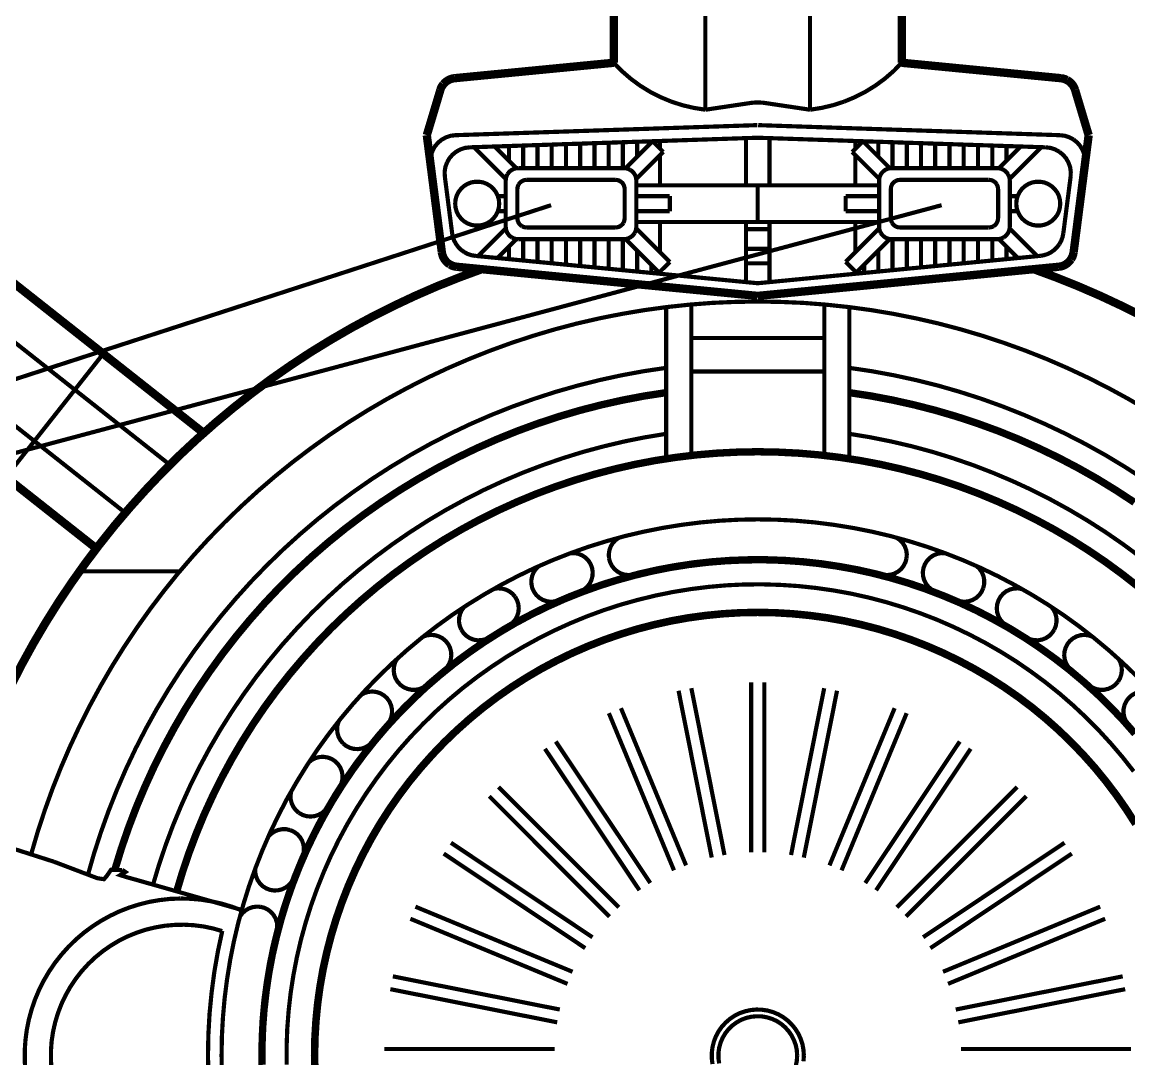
# Model space of a CAD drawing. Extents: x 0.8 to 42.3, y -0.1 to 32.5.
# Drawn here: x 6.567 to 8.261, y 6.239 to 7.827 of the extents above; entities that cross this region are included whole.
import ezdxf

# ---------------------------------------------------------------- set-up
doc = ezdxf.new("R2010")
doc.units = 0
doc.layers.add('FRONT', color=7, linetype='CONTINUOUS')

msp = doc.modelspace()

# ---------------------------------------------------------------- linework, layer by layer
at = {"layer": 'FRONT'}
for points, const_width in [([(6.6803, 7.0206), (4.2209, 8.9622)], 0.0128), ([(4.3343, 8.9622), (6.7246, 7.0752)], 0.00641), ([(6.7929, 7.1487), (4.4958, 8.9622)], 0.00641), ([(4.6091, 8.9622), (6.8446, 7.1974)], 0.0128), ([(7.4725, 7.7644), (7.4725, 8.1084)], 0.0128), ([(7.9136, 8.1084), (7.9136, 7.7644)], 0.0128), ([(7.6129, 7.6925), (7.6129, 8.0663)], 0.00641), ([(7.7732, 8.0663), (7.7732, 7.6925)], 0.00641), ([(7.4725, 7.7644), (7.2291, 7.7408)], 0.0128), ([(7.5607, 7.7049), (7.5442, 7.7118), (7.5283, 7.7199), (7.513, 7.7293), (7.4986, 7.7399), (7.4851, 7.7516), (7.4725, 7.7644)], 0.00641), ([(7.8254, 7.7049), (7.8419, 7.7118), (7.8578, 7.7199), (7.873, 7.7293), (7.8875, 7.7399), (7.901, 7.7516), (7.9136, 7.7644)], 0.00641), ([(7.9136, 7.7644), (8.157, 7.7408)], 0.0128), ([(7.2117, 7.7315), (7.214, 7.734), (7.2166, 7.7361), (7.2195, 7.7379), (7.2225, 7.7393), (7.2257, 7.7403), (7.2291, 7.7408)], 0.0128), ([(8.1666, 7.7379), (8.1636, 7.7393), (8.1603, 7.7403), (8.157, 7.7408)], 0.0128), ([(7.1863, 7.6535), (7.207, 7.7226)], 0.0128), ([(7.2117, 7.7315), (7.2097, 7.7288), (7.2081, 7.7258), (7.207, 7.7226)], 0.0128), ([(8.1666, 7.7379), (8.1695, 7.7361), (8.1721, 7.734), (8.1744, 7.7315), (8.1764, 7.7288), (8.1779, 7.7258), (8.1791, 7.7226)], 0.0128), ([(8.1791, 7.7226), (8.1998, 7.6535)], 0.0128), ([(7.5607, 7.7049), (7.5778, 7.6994), (7.5952, 7.6953), (7.6129, 7.6925)], 0.00641), ([(7.6812, 7.7027), (7.6129, 7.6925)], 0.00641), ([(7.7049, 7.7027), (7.7023, 7.7031), (7.6996, 7.7033), (7.697, 7.7035), (7.6944, 7.7036), (7.6917, 7.7036), (7.6891, 7.7035), (7.6865, 7.7033), (7.6838, 7.7031), (7.6812, 7.7027)], 0.00641), ([(7.7049, 7.7027), (7.7732, 7.6925)], 0.00641), ([(7.8254, 7.7049), (7.8083, 7.6994), (7.7909, 7.6953), (7.7732, 7.6925)], 0.00641), ([(7.6924, 7.6689), (7.2302, 7.6535)], 0.00641), ([(7.6937, 7.6689), (8.1559, 7.6535)], 0.00641), ([(7.1863, 7.6535), (7.2093, 7.4743)], 0.0128), ([(7.2302, 7.6535), (7.2229, 7.6526), (7.2159, 7.6503), (7.2094, 7.6468), (7.2037, 7.6422), (7.1989, 7.6366), (7.1953, 7.6302), (7.1929, 7.6233), (7.1918, 7.616), (7.192, 7.6087)], 0.00641), ([(7.693, 7.6496), (7.252, 7.6349)], 0.00641), ([(7.4212, 7.6405), (7.4212, 7.6031)], 0.00641), ([(7.443, 7.6031), (7.443, 7.6413)], 0.00641), ([(7.4648, 7.642), (7.4648, 7.6031)], 0.00641), ([(7.4866, 7.6031), (7.4866, 7.6427)], 0.00641), ([(7.4907, 7.6029), (7.532, 7.6442)], 0.00641), ([(7.5084, 7.6434), (7.5084, 7.6206)], 0.00641), ([(7.532, 7.6442), (7.5484, 7.6279)], 0.00641), ([(7.5434, 7.6328), (7.5434, 7.6446)], 0.00641), ([(7.6751, 7.5767), (7.6751, 7.649)], 0.00641), ([(8.1341, 7.6349), (7.693, 7.6496)], 0.00641), ([(7.711, 7.649), (7.711, 7.5767)], 0.00641), ([(7.8377, 7.6279), (7.8541, 7.6442)], 0.00641), ([(7.8426, 7.6328), (7.8426, 7.6446)], 0.00641), ([(7.8954, 7.6029), (7.8541, 7.6442)], 0.00641), ([(7.8777, 7.6206), (7.8777, 7.6434)], 0.00641), ([(7.8995, 7.6427), (7.8995, 7.6031)], 0.00641), ([(7.9213, 7.642), (7.9213, 7.6031)], 0.00641), ([(7.9431, 7.6031), (7.9431, 7.6413)], 0.00641), ([(7.9649, 7.6405), (7.9649, 7.6031)], 0.00641), ([(8.1767, 7.6468), (8.1702, 7.6503), (8.1632, 7.6526), (8.1559, 7.6535)], 0.00641), ([(8.1768, 7.4743), (8.1998, 7.6535)], 0.0128), ([(8.1767, 7.6468), (8.1824, 7.6422), (8.1872, 7.6366), (8.1908, 7.6302), (8.1932, 7.6233), (8.1943, 7.616), (8.1941, 7.6087)], 0.00641), ([(7.2172, 7.6116), (7.2208, 7.618), (7.2256, 7.6236), (7.2313, 7.6282), (7.2377, 7.6317), (7.2447, 7.634), (7.252, 7.6349)], 0.00641), ([(7.2587, 7.6351), (7.3073, 7.5866)], 0.00641), ([(7.3236, 7.6029), (7.2903, 7.6362)], 0.00641), ([(7.3121, 7.6144), (7.3121, 7.6369)], 0.00641), ([(7.3339, 7.6376), (7.3339, 7.6031)], 0.00641), ([(7.3557, 7.6031), (7.3557, 7.6383)], 0.00641), ([(7.3776, 7.6391), (7.3776, 7.6031)], 0.00641), ([(7.3994, 7.6031), (7.3994, 7.6398)], 0.00641), ([(7.5484, 7.6279), (7.507, 7.5866)], 0.00641), ([(7.8377, 7.6279), (7.8791, 7.5866)], 0.00641), ([(7.9867, 7.6031), (7.9867, 7.6398)], 0.00641), ([(8.0085, 7.6391), (8.0085, 7.6031)], 0.00641), ([(8.0303, 7.6031), (8.0303, 7.6383)], 0.00641), ([(8.0522, 7.6376), (8.0522, 7.6031)], 0.00641), ([(8.0625, 7.6029), (8.0958, 7.6362)], 0.00641), ([(8.074, 7.6144), (8.074, 7.6369)], 0.00641), ([(8.1274, 7.6351), (8.0788, 7.5866)], 0.00641), ([(8.1548, 7.6282), (8.1484, 7.6317), (8.1414, 7.634), (8.1341, 7.6349)], 0.00641), ([(8.1548, 7.6282), (8.1605, 7.6236), (8.1653, 7.618), (8.1689, 7.6116), (8.1714, 7.6047), (8.1724, 7.5974), (8.1722, 7.5901)], 0.00641), ([(7.2172, 7.6116), (7.2147, 7.6047), (7.2136, 7.5974), (7.2139, 7.5901)], 0.00641), ([(7.5434, 7.5767), (7.5434, 7.623)], 0.00641), ([(7.8426, 7.5767), (7.8426, 7.623)], 0.00641), ([(7.2139, 7.5901), (7.2251, 7.5032)], 0.00641), ([(7.3096, 7.5935), (7.3082, 7.5904), (7.3074, 7.5872), (7.3071, 7.5838)], 0.00641), ([(7.3096, 7.5935), (7.3116, 7.5962), (7.3139, 7.5986), (7.3167, 7.6005), (7.3197, 7.6019), (7.323, 7.6028), (7.3263, 7.6031)], 0.00641), ([(7.488, 7.6031), (7.3263, 7.6031)], 0.00641), ([(7.4976, 7.6005), (7.4946, 7.6019), (7.4913, 7.6028), (7.488, 7.6031)], 0.00641), ([(7.4976, 7.6005), (7.5003, 7.5986), (7.5027, 7.5962), (7.5046, 7.5935), (7.5061, 7.5904), (7.5069, 7.5872), (7.5072, 7.5838)], 0.00641), ([(7.8789, 7.5838), (7.8792, 7.5872), (7.88, 7.5904), (7.8815, 7.5935), (7.8834, 7.5962), (7.8858, 7.5986), (7.8885, 7.6005), (7.8915, 7.6019), (7.8948, 7.6028), (7.8981, 7.6031)], 0.00641), ([(7.8981, 7.6031), (8.0598, 7.6031)], 0.00641), ([(8.0764, 7.5935), (8.0745, 7.5962), (8.0721, 7.5986), (8.0694, 7.6005), (8.0664, 7.6019), (8.0631, 7.6028), (8.0598, 7.6031)], 0.00641), ([(8.0764, 7.5935), (8.0779, 7.5904), (8.0787, 7.5872), (8.079, 7.5838)], 0.00641), ([(8.161, 7.5032), (8.1722, 7.5901)], 0.00641), ([(7.2971, 7.5487), (7.2966, 7.5548), (7.2949, 7.5608), (7.2921, 7.5664), (7.2883, 7.5713), (7.2838, 7.5755), (7.2785, 7.5788), (7.2727, 7.5811), (7.2666, 7.5822), (7.2603, 7.5822), (7.2542, 7.5811), (7.2484, 7.5788), (7.2431, 7.5755), (7.2386, 7.5713), (7.2348, 7.5664), (7.232, 7.5608), (7.2303, 7.5548), (7.2298, 7.5487), (7.2303, 7.5425), (7.232, 7.5365), (7.2348, 7.5309), (7.2386, 7.526), (7.2431, 7.5218), (7.2484, 7.5185), (7.2542, 7.5163), (7.2603, 7.5151), (7.2666, 7.5151), (7.2727, 7.5163), (7.2785, 7.5185), (7.2838, 7.5218), (7.2883, 7.526), (7.2921, 7.5309), (7.2949, 7.5365), (7.2966, 7.5425), (7.2971, 7.5487)], 0.00641), ([(7.3071, 7.5135), (7.3071, 7.5838)], 0.00641), ([(7.3269, 7.5781), (7.3259, 7.5758), (7.3252, 7.5735), (7.325, 7.571)], 0.00641), ([(7.3269, 7.5781), (7.3283, 7.5801), (7.3301, 7.5818), (7.3321, 7.5832), (7.3343, 7.5843), (7.3367, 7.5849), (7.3391, 7.5851)], 0.00641), ([(7.3391, 7.5851), (7.4751, 7.5851)], 0.00641), ([(7.4822, 7.5832), (7.48, 7.5843), (7.4776, 7.5849), (7.4751, 7.5851)], 0.00641), ([(7.4822, 7.5832), (7.4842, 7.5818), (7.486, 7.5801), (7.4874, 7.5781), (7.4884, 7.5758), (7.489, 7.5735), (7.4893, 7.571)], 0.00641), ([(7.5072, 7.5838), (7.5072, 7.5135)], 0.00641), ([(7.8085, 7.5767), (7.5072, 7.5767)], 0.00641), ([(7.5776, 7.5767), (7.8789, 7.5767)], 0.00641), ([(7.693, 7.5206), (7.693, 7.5767)], 0.00641), ([(7.8789, 7.5838), (7.8789, 7.5135)], 0.00641), ([(7.9039, 7.5832), (7.9019, 7.5818), (7.9001, 7.5801), (7.8987, 7.5781), (7.8977, 7.5758), (7.8971, 7.5735), (7.8968, 7.571)], 0.00641), ([(7.9039, 7.5832), (7.9061, 7.5843), (7.9085, 7.5849), (7.9109, 7.5851)], 0.00641), ([(7.9109, 7.5851), (8.0469, 7.5851)], 0.00641), ([(8.0592, 7.5781), (8.0578, 7.5801), (8.056, 7.5818), (8.054, 7.5832), (8.0518, 7.5843), (8.0494, 7.5849), (8.0469, 7.5851)], 0.00641), ([(8.0592, 7.5781), (8.0602, 7.5758), (8.0608, 7.5735), (8.0611, 7.571)], 0.00641), ([(8.079, 7.5135), (8.079, 7.5838)], 0.00641), ([(8.089, 7.5487), (8.0895, 7.5548), (8.0912, 7.5608), (8.094, 7.5664), (8.0977, 7.5713), (8.1023, 7.5755), (8.1076, 7.5788), (8.1134, 7.5811), (8.1195, 7.5822), (8.1257, 7.5822), (8.1319, 7.5811), (8.1377, 7.5788), (8.1429, 7.5755), (8.1475, 7.5713), (8.1513, 7.5664), (8.1541, 7.5608), (8.1557, 7.5548), (8.1563, 7.5487), (8.1557, 7.5425), (8.1541, 7.5365), (8.1513, 7.5309), (8.1475, 7.526), (8.1429, 7.5218), (8.1377, 7.5185), (8.1319, 7.5163), (8.1257, 7.5151), (8.1195, 7.5151), (8.1134, 7.5163), (8.1076, 7.5185), (8.1023, 7.5218), (8.0977, 7.526), (8.094, 7.5309), (8.0912, 7.5365), (8.0895, 7.5425), (8.089, 7.5487)], 0.00641), ([(7.3071, 7.5602), (7.2951, 7.5602)], 0.00641), ([(7.325, 7.571), (7.325, 7.5263)], 0.00641), ([(7.4893, 7.5263), (7.4893, 7.571)], 0.00641), ([(7.5072, 7.5602), (7.5584, 7.5602)], 0.00641), ([(7.5584, 7.5371), (7.5584, 7.5602)], 0.00641), ([(7.8789, 7.5602), (7.8277, 7.5602)], 0.00641), ([(7.8277, 7.5371), (7.8277, 7.5602)], 0.00641), ([(7.8968, 7.571), (7.8968, 7.5263)], 0.00641), ([(8.0611, 7.5263), (8.0611, 7.571)], 0.00641), ([(8.091, 7.5602), (8.079, 7.5602)], 0.00641), ([(4.5837, 6.6394), (7.3766, 7.5463)], 0.00641), ([(7.9747, 7.5463), (4.5837, 6.6394)], 0.00641), ([(7.3071, 7.5371), (7.2951, 7.5371)], 0.00641), ([(7.3321, 7.5141), (7.3301, 7.5155), (7.3283, 7.5172), (7.3269, 7.5193), (7.3259, 7.5215), (7.3252, 7.5239), (7.325, 7.5263)], 0.00641), ([(7.4874, 7.5193), (7.4884, 7.5215), (7.489, 7.5239), (7.4893, 7.5263)], 0.00641), ([(7.5584, 7.5371), (7.5072, 7.5371)], 0.00641), ([(7.8277, 7.5371), (7.8789, 7.5371)], 0.00641), ([(7.8987, 7.5193), (7.8977, 7.5215), (7.8971, 7.5239), (7.8968, 7.5263)], 0.00641), ([(8.054, 7.5141), (8.056, 7.5155), (8.0578, 7.5172), (8.0592, 7.5193), (8.0602, 7.5215), (8.0608, 7.5239), (8.0611, 7.5263)], 0.00641), ([(8.079, 7.5371), (8.091, 7.5371)], 0.00641), ([(7.2648, 7.4683), (7.3071, 7.5106)], 0.00641), ([(7.3167, 7.4968), (7.3139, 7.4987), (7.3116, 7.5011), (7.3096, 7.5039), (7.3082, 7.5069), (7.3074, 7.5101), (7.3071, 7.5135)], 0.00641), ([(7.3321, 7.5141), (7.3343, 7.513), (7.3367, 7.5124), (7.3391, 7.5122)], 0.00641), ([(7.4751, 7.5122), (7.3391, 7.5122)], 0.00641), ([(7.4874, 7.5193), (7.486, 7.5172), (7.4842, 7.5155), (7.4822, 7.5141), (7.48, 7.513), (7.4776, 7.5124), (7.4751, 7.5122)], 0.00641), ([(7.5046, 7.5039), (7.5061, 7.5069), (7.5069, 7.5101), (7.5072, 7.5135)], 0.00641), ([(7.5584, 7.4594), (7.507, 7.5108)], 0.00641), ([(7.5072, 7.5206), (7.8085, 7.5206)], 0.00641), ([(7.5434, 7.5206), (7.5434, 7.4743)], 0.00641), ([(7.8789, 7.5206), (7.5776, 7.5206)], 0.00641), ([(7.6751, 7.5206), (7.6751, 7.4286)], 0.00641), ([(7.6751, 7.5095), (7.711, 7.5095)], 0.00641), ([(7.711, 7.4286), (7.711, 7.5206)], 0.00641), ([(7.8791, 7.5108), (7.8277, 7.4594)], 0.00641), ([(7.8426, 7.5206), (7.8426, 7.4743)], 0.00641), ([(7.8815, 7.5039), (7.88, 7.5069), (7.8792, 7.5101), (7.8789, 7.5135)], 0.00641), ([(7.8987, 7.5193), (7.9001, 7.5172), (7.9019, 7.5155), (7.9039, 7.5141), (7.9061, 7.513), (7.9085, 7.5124), (7.9109, 7.5122)], 0.00641), ([(8.0469, 7.5122), (7.9109, 7.5122)], 0.00641), ([(8.054, 7.5141), (8.0518, 7.513), (8.0494, 7.5124), (8.0469, 7.5122)], 0.00641), ([(8.0694, 7.4968), (8.0721, 7.4987), (8.0745, 7.5011), (8.0764, 7.5039), (8.0779, 7.5069), (8.0787, 7.5101), (8.079, 7.5135)], 0.00641), ([(8.1213, 7.4683), (8.079, 7.5106)], 0.00641), ([(7.2439, 7.4742), (7.2391, 7.4777), (7.2348, 7.4818), (7.2312, 7.4866), (7.2283, 7.4918), (7.2263, 7.4973), (7.2251, 7.5032)], 0.00641), ([(7.3234, 7.4942), (7.2945, 7.4654)], 0.00641), ([(7.3167, 7.4968), (7.3197, 7.4954), (7.323, 7.4945), (7.3263, 7.4942)], 0.00641), ([(7.3263, 7.4942), (7.488, 7.4942)], 0.00641), ([(7.3339, 7.4942), (7.3339, 7.4616)], 0.00641), ([(7.3557, 7.4595), (7.3557, 7.4942)], 0.00641), ([(7.3776, 7.4942), (7.3776, 7.4573)], 0.00641), ([(7.3994, 7.4552), (7.3994, 7.4942)], 0.00641), ([(7.4212, 7.4942), (7.4212, 7.4531)], 0.00641), ([(7.443, 7.451), (7.443, 7.4942)], 0.00641), ([(7.4648, 7.4942), (7.4648, 7.4489)], 0.00641), ([(7.4866, 7.4468), (7.4866, 7.4942)], 0.00641), ([(7.5046, 7.5039), (7.5027, 7.5011), (7.5003, 7.4987), (7.4976, 7.4968), (7.4946, 7.4954), (7.4913, 7.4945), (7.488, 7.4942)], 0.00641), ([(7.4907, 7.4944), (7.542, 7.4431)], 0.00641), ([(7.844, 7.4431), (7.8954, 7.4944)], 0.00641), ([(7.8815, 7.5039), (7.8834, 7.5011), (7.8858, 7.4987), (7.8885, 7.4968), (7.8915, 7.4954), (7.8948, 7.4945), (7.8981, 7.4942)], 0.00641), ([(8.0598, 7.4942), (7.8981, 7.4942)], 0.00641), ([(7.8995, 7.4468), (7.8995, 7.4942)], 0.00641), ([(7.9213, 7.4942), (7.9213, 7.4489)], 0.00641), ([(7.9431, 7.451), (7.9431, 7.4942)], 0.00641), ([(7.9649, 7.4942), (7.9649, 7.4531)], 0.00641), ([(7.9867, 7.4552), (7.9867, 7.4942)], 0.00641), ([(8.0085, 7.4942), (8.0085, 7.4573)], 0.00641), ([(8.0303, 7.4595), (8.0303, 7.4942)], 0.00641), ([(8.0522, 7.4942), (8.0522, 7.4616)], 0.00641), ([(8.0694, 7.4968), (8.0664, 7.4954), (8.0631, 7.4945), (8.0598, 7.4942)], 0.00641), ([(8.0627, 7.4942), (8.0915, 7.4654)], 0.00641), ([(8.1549, 7.4866), (8.1578, 7.4918), (8.1598, 7.4973), (8.161, 7.5032)], 0.00641), ([(7.2215, 7.4556), (7.2183, 7.4578), (7.2156, 7.4605), (7.2133, 7.4635), (7.2114, 7.4669), (7.2101, 7.4705), (7.2093, 7.4743)], 0.0128), ([(7.2439, 7.4742), (7.2492, 7.4715), (7.2548, 7.4697), (7.2607, 7.4687)], 0.00641), ([(7.3121, 7.483), (7.3121, 7.4637)], 0.00641), ([(7.5084, 7.4767), (7.5084, 7.4447)], 0.00641), ([(7.711, 7.4795), (7.6751, 7.4795)], 0.00641), ([(7.8777, 7.4447), (7.8777, 7.4767)], 0.00641), ([(8.074, 7.483), (8.074, 7.4637)], 0.00641), ([(8.1549, 7.4866), (8.1513, 7.4818), (8.147, 7.4777), (8.1422, 7.4742), (8.1369, 7.4715), (8.1313, 7.4697), (8.1254, 7.4687)], 0.00641), ([(8.1728, 7.4635), (8.1747, 7.4669), (8.176, 7.4705), (8.1768, 7.4743)], 0.0128), ([(7.2215, 7.4556), (7.2249, 7.4538), (7.2285, 7.4526), (7.2323, 7.452)], 0.0128), ([(7.693, 7.4074), (7.2323, 7.452)], 0.0128), ([(8.1254, 7.4687), (7.693, 7.4268), (7.2607, 7.4687)], 0.00641), ([(7.5302, 7.4426), (7.5302, 7.4549)], 0.00641), ([(7.5584, 7.4594), (7.542, 7.4431)], 0.00641), ([(7.6751, 7.4572), (7.711, 7.4572)], 0.00641), ([(7.693, 7.4074), (8.1538, 7.452)], 0.0128), ([(7.844, 7.4431), (7.8277, 7.4594)], 0.00641), ([(7.8559, 7.4549), (7.8559, 7.4426)], 0.00641), ([(8.1728, 7.4635), (8.1705, 7.4605), (8.1678, 7.4578), (8.1646, 7.4556), (8.1612, 7.4538), (8.1576, 7.4526), (8.1538, 7.452)], 0.0128), ([(7.2704, 7.4483), (7.2362, 7.4357), (7.2022, 7.4222), (7.1687, 7.4076), (7.1357, 7.3921), (7.1031, 7.3757), (7.0709, 7.3584), (7.0393, 7.3401), (7.0082, 7.321), (6.9777, 7.3009), (6.9477, 7.28), (6.9184, 7.2583), (6.8897, 7.2357), (6.8617, 7.2123), (6.8343, 7.1881), (6.8076, 7.1632), (6.7817, 7.1375), (6.7565, 7.111), (6.7321, 7.0839), (6.7085, 7.0561), (6.6857, 7.0275), (6.6637, 6.9984), (6.6425, 6.9686), (6.6222, 6.9383), (6.6028, 6.9074), (6.5842, 6.8759), (6.5666, 6.8439), (6.5499, 6.8114)], 0.0128), ([(8.2831, 7.3757), (8.2505, 7.3921), (8.2174, 7.4076), (8.1839, 7.4221), (8.15, 7.4357), (8.1158, 7.4483)], 0.0128), ([(8.2909, 7.232), (8.2607, 7.2496), (8.2301, 7.2663), (8.1989, 7.2821), (8.1673, 7.2969), (8.1353, 7.3108), (8.1029, 7.3236), (8.07, 7.3355), (8.0369, 7.3464), (8.0034, 7.3563), (7.9696, 7.3652), (7.9356, 7.373), (7.9014, 7.3798), (7.867, 7.3856), (7.8324, 7.3903), (7.7977, 7.394), (7.7629, 7.3967), (7.728, 7.3982), (7.6931, 7.3988), (7.6582, 7.3982), (7.6234, 7.3967), (7.5885, 7.394), (7.5538, 7.3903), (7.5193, 7.3856), (7.4848, 7.3798), (7.4506, 7.373), (7.4166, 7.3652), (7.3828, 7.3563), (7.3494, 7.3464), (7.3162, 7.3355), (7.2834, 7.3236), (7.2509, 7.3107), (7.2189, 7.2969), (7.1873, 7.2821), (7.1562, 7.2663), (7.1255, 7.2496), (7.0954, 7.232), (7.0658, 7.2135), (7.0368, 7.1941), (7.0084, 7.1738), (6.9806, 7.1527), (6.9534, 7.1307), (6.927, 7.108), (6.9012, 7.0844), (6.8762, 7.0601), (6.8519, 7.0351), (6.8284, 7.0093), (6.8056, 6.9828), (6.7837, 6.9556), (6.7626, 6.9278), (6.7424, 6.8994), (6.723, 6.8703), (6.7045, 6.8407), (6.687, 6.8106), (6.6703, 6.7799), (6.6546, 6.7487), (6.6398, 6.7171), (6.626, 6.6851), (6.6131, 6.6526), (6.6013, 6.6198), (6.5904, 6.5866), (6.5806, 6.5531)], 0.00641), ([(7.5528, 7.1605), (7.5528, 7.3902)], 0.00641), ([(7.5913, 7.1656), (7.5913, 7.3943)], 0.00641), ([(7.795, 7.3943), (7.795, 7.1656)], 0.00641), ([(7.8334, 7.3902), (7.8334, 7.1605)], 0.00641), ([(7.5913, 7.343), (7.795, 7.343)], 0.00641), ([(6.6908, 7.3188), (6.5418, 7.13)], 0.00641), ([(6.7403, 6.7141), (6.7562, 6.745), (6.773, 6.7753), (6.7909, 6.8051), (6.8097, 6.8343), (6.8294, 6.8628), (6.8501, 6.8907), (6.8717, 6.9179), (6.8941, 6.9443), (6.9174, 6.9701), (6.9415, 6.995), (6.9665, 7.0192), (6.9922, 7.0425), (7.0186, 7.065), (7.0458, 7.0866), (7.0737, 7.1072), (7.1022, 7.127), (7.1313, 7.1458), (7.1611, 7.1637), (7.1914, 7.1806), (7.2223, 7.1965), (7.2536, 7.2114), (7.2854, 7.2252), (7.3177, 7.238), (7.3504, 7.2497), (7.3834, 7.2604), (7.4168, 7.2699), (7.4504, 7.2784), (7.4843, 7.2858), (7.5185, 7.2921), (7.5528, 7.2972)], 0.00641), ([(7.795, 7.2916), (7.5913, 7.2916)], 0.00641), ([(8.284, 7.1271), (8.2548, 7.1459), (8.2251, 7.1638), (8.1947, 7.1807), (8.1639, 7.1965), (8.1325, 7.2114), (8.1007, 7.2252), (8.0684, 7.238), (8.0357, 7.2498), (8.0027, 7.2604), (7.9694, 7.27), (7.9357, 7.2784), (7.9018, 7.2858), (7.8676, 7.2921), (7.8333, 7.2972)], 0.00641), ([(6.7113, 6.5292), (6.7211, 6.5613), (6.7321, 6.5931), (6.7441, 6.6245), (6.7571, 6.6554), (6.7711, 6.686), (6.7862, 6.716), (6.8022, 6.7456), (6.8191, 6.7746), (6.837, 6.803), (6.8559, 6.8309), (6.8756, 6.8581), (6.8962, 6.8846), (6.9177, 6.9105), (6.94, 6.9356), (6.9632, 6.96), (6.9871, 6.9836), (7.0118, 7.0064), (7.0372, 7.0284), (7.0633, 7.0495), (7.0901, 7.0698), (7.1176, 7.0891), (7.1457, 7.1076), (7.1744, 7.1251), (7.2036, 7.1417), (7.2334, 7.1573), (7.2636, 7.1719), (7.2944, 7.1855), (7.3255, 7.1981), (7.3571, 7.2097), (7.389, 7.2202), (7.4212, 7.2297), (7.4538, 7.2381), (7.4866, 7.2454), (7.5196, 7.2517), (7.5528, 7.2568)], 0.00641), ([(6.7812, 6.7171), (6.7973, 6.7469), (6.8143, 6.7761), (6.8323, 6.8048), (6.8513, 6.8328), (6.8711, 6.8602), (6.8919, 6.887), (6.9135, 6.913), (6.9359, 6.9383), (6.9592, 6.9629), (6.9833, 6.9867), (7.0081, 7.0096), (7.0337, 7.0318), (7.06, 7.0531), (7.087, 7.0735), (7.1146, 7.093), (7.1429, 7.1116), (7.1718, 7.1292), (7.2012, 7.1459), (7.2312, 7.1616), (7.2616, 7.1763), (7.2926, 7.1901), (7.3239, 7.2027), (7.3557, 7.2144), (7.3878, 7.225), (7.4203, 7.2345), (7.4531, 7.2429), (7.4861, 7.2503), (7.5194, 7.2566), (7.5528, 7.2617)], 0.00641), ([(8.2715, 7.0931), (8.2432, 7.1116), (8.2144, 7.1293), (8.1849, 7.146), (8.155, 7.1617), (8.1245, 7.1764), (8.0936, 7.1901), (8.0622, 7.2028), (8.0304, 7.2144), (7.9983, 7.225), (7.9658, 7.2345), (7.933, 7.2429), (7.9, 7.2503), (7.8668, 7.2566), (7.8333, 7.2617)], 0.00641), ([(8.2685, 7.0892), (8.2405, 7.1076), (8.2118, 7.1252), (8.1825, 7.1417), (8.1528, 7.1573), (8.1225, 7.1719), (8.0918, 7.1856), (8.0606, 7.1982), (8.0291, 7.2097), (7.9972, 7.2202), (7.9649, 7.2297), (7.9324, 7.2381), (7.8996, 7.2454), (7.8665, 7.2517), (7.8333, 7.2568)], 0.00641), ([(6.7667, 6.5048), (6.7761, 6.536), (6.7865, 6.5668), (6.7979, 6.5973), (6.8104, 6.6274), (6.8238, 6.657), (6.8383, 6.6862), (6.8537, 6.7148), (6.8701, 6.7429), (6.8875, 6.7705), (6.9058, 6.7975), (6.9249, 6.8238), (6.945, 6.8494), (6.9659, 6.8744), (6.9876, 6.8986), (7.0101, 6.9221), (7.0335, 6.9448), (7.0575, 6.9667), (7.0823, 6.9878), (7.1078, 7.008), (7.134, 7.0274), (7.1608, 7.0458), (7.1882, 7.0634), (7.2162, 7.08), (7.2448, 7.0956), (7.2738, 7.1103), (7.3034, 7.124), (7.3334, 7.1367), (7.3638, 7.1483), (7.3945, 7.1589), (7.4256, 7.1685), (7.4571, 7.177), (7.4888, 7.1845), (7.5207, 7.1909), (7.5528, 7.1962)], 0.00641), ([(8.2783, 7.0081), (8.2521, 7.0274), (8.2253, 7.0459), (8.1979, 7.0634), (8.1699, 7.08), (8.1413, 7.0957), (8.1123, 7.1104), (8.0828, 7.124), (8.0528, 7.1367), (8.0224, 7.1484), (7.9916, 7.159), (7.9605, 7.1686), (7.9291, 7.1771), (7.8974, 7.1845), (7.8655, 7.1909), (7.8333, 7.1962)], 0.00641), ([(6.8703, 6.6712), (6.8853, 6.699), (6.9013, 6.7263), (6.9182, 6.753), (6.936, 6.7792), (6.9547, 6.8047), (6.9743, 6.8296), (6.9947, 6.8537), (7.0159, 6.8772), (7.0379, 6.9), (7.0607, 6.9219), (7.0841, 6.9431), (7.1084, 6.9635), (7.1332, 6.983), (7.1588, 7.0017), (7.1849, 7.0195), (7.2117, 7.0364), (7.239, 7.0523), (7.2668, 7.0674), (7.2952, 7.0814), (7.324, 7.0945), (7.3532, 7.1066), (7.3828, 7.1177), (7.4128, 7.1278), (7.4431, 7.1368), (7.4738, 7.1448), (7.5046, 7.1518), (7.5357, 7.1577), (7.567, 7.1625), (7.5984, 7.1663), (7.6299, 7.169), (7.6615, 7.1706), (7.6931, 7.1712), (7.7247, 7.1706), (7.7563, 7.169), (7.7879, 7.1663), (7.8193, 7.1625), (7.8505, 7.1577), (7.8816, 7.1518), (7.9125, 7.1448), (7.9431, 7.1368), (7.9734, 7.1278), (8.0034, 7.1177), (8.033, 7.1066), (8.0623, 7.0945), (8.0911, 7.0814), (8.1194, 7.0673), (8.1472, 7.0523), (8.1745, 7.0364), (8.2013, 7.0195), (8.2275, 7.0017), (8.253, 6.983), (8.2779, 6.9635)], 0.00641), ([(6.8746, 6.6689), (6.8896, 6.6966), (6.9055, 6.7238), (6.9223, 6.7504), (6.94, 6.7764), (6.9586, 6.8017), (6.9781, 6.8265), (6.9984, 6.8505), (7.0195, 6.8739), (7.0413, 6.8965), (7.064, 6.9184), (7.0874, 6.9394), (7.1114, 6.9597), (7.1362, 6.9791), (7.1616, 6.9977), (7.1876, 7.0154), (7.2142, 7.0322), (7.2414, 7.0481), (7.2691, 7.063), (7.2973, 7.077), (7.3259, 7.09), (7.355, 7.1021), (7.3845, 7.1131), (7.4143, 7.1231), (7.4445, 7.1321), (7.4749, 7.1401), (7.5056, 7.147), (7.5365, 7.1529), (7.5676, 7.1577), (7.5989, 7.1615), (7.6302, 7.1641), (7.6616, 7.1657), (7.6931, 7.1663), (7.7246, 7.1657), (7.756, 7.1641), (7.7874, 7.1615), (7.8186, 7.1577), (7.8497, 7.1529), (7.8806, 7.147), (7.9113, 7.1401), (7.9418, 7.1321), (7.9719, 7.1231), (8.0018, 7.1131), (8.0312, 7.1021), (8.0603, 7.09), (8.089, 7.077), (8.1172, 7.063), (8.1448, 7.0481), (8.172, 7.0322), (8.1986, 7.0154), (8.2246, 6.9977), (8.25, 6.9791), (8.2748, 6.9597)], 0.00641), ([(8.2737, 6.8247), (8.2526, 6.845), (8.2308, 6.8646), (8.2083, 6.8834), (8.1852, 6.9014), (8.1614, 6.9186), (8.1371, 6.9348), (8.1121, 6.9502), (8.0866, 6.9647), (8.0607, 6.9783), (8.0342, 6.991), (8.0073, 7.0027), (7.9801, 7.0134), (7.9524, 7.0232), (7.9245, 7.0319), (7.8962, 7.0397), (7.8677, 7.0464), (7.8389, 7.0521), (7.81, 7.0568), (7.7809, 7.0605), (7.7517, 7.0631), (7.7224, 7.0647), (7.6931, 7.0652), (7.6638, 7.0647), (7.6345, 7.0631), (7.6054, 7.0605), (7.5763, 7.0568), (7.5473, 7.0521), (7.5186, 7.0464), (7.49, 7.0397), (7.4618, 7.0319), (7.4338, 7.0232), (7.4062, 7.0134), (7.3789, 7.0027), (7.352, 6.991), (7.3256, 6.9783), (7.2996, 6.9647), (7.2741, 6.9502), (7.2492, 6.9348), (7.2248, 6.9186), (7.2011, 6.9014), (7.1779, 6.8834), (7.1554, 6.8646), (7.1336, 6.845), (7.1125, 6.8247), (7.0922, 6.8036), (7.0726, 6.7818), (7.0538, 6.7593), (7.0358, 6.7361), (7.0186, 6.7124), (7.0024, 6.688), (6.987, 6.6631), (6.9724, 6.6376), (6.9589, 6.6116), (6.9462, 6.5852), (6.9345, 6.5583), (6.9238, 6.531), (6.914, 6.5034), (6.9053, 6.4754), (6.8975, 6.4471), (6.8908, 6.4186), (6.8851, 6.3899), (6.8804, 6.3609), (6.8767, 6.3319), (6.8741, 6.3026), (6.8725, 6.2734), (6.872, 6.2441), (6.8725, 6.2148)], 0.00641), ([(7.4653, 7.0056), (7.465, 7.0118), (7.4659, 7.018), (7.468, 7.0238), (7.4712, 7.0291), (7.4755, 7.0336), (7.4806, 7.0372)], 0.00641), ([(7.9209, 7.0056), (7.9213, 7.0118), (7.9204, 7.018), (7.9183, 7.0238), (7.915, 7.0291), (7.9107, 7.0336), (7.9056, 7.0372)], 0.00641), ([(7.4064, 7.0135), (7.4126, 7.0136), (7.4187, 7.0123), (7.4245, 7.0099), (7.4296, 7.0064), (7.4339, 7.0019), (7.4372, 6.9966), (7.4394, 6.9908), (7.4403, 6.9847), (7.44, 6.9785), (7.4384, 6.9724), (7.4357, 6.9669), (7.4319, 6.9619), (7.4271, 6.9579)], 0.00641), ([(7.9798, 7.0135), (7.9736, 7.0136), (7.9675, 7.0123), (7.9618, 7.0099), (7.9567, 7.0064), (7.9524, 7.0019), (7.9491, 6.9966), (7.9469, 6.9908), (7.9459, 6.9847), (7.9462, 6.9785), (7.9478, 6.9724), (7.9506, 6.9669), (7.9544, 6.9619), (7.9591, 6.9579)], 0.00641), ([(8.2747, 6.7361), (8.2561, 6.7573), (8.2367, 6.7777), (8.2166, 6.7975), (8.1958, 6.8164), (8.1743, 6.8346), (8.1522, 6.852), (8.1294, 6.8685), (8.106, 6.8842), (8.0821, 6.8991), (8.0576, 6.913), (8.0327, 6.926), (8.0072, 6.9381), (7.9814, 6.9492), (7.9551, 6.9594), (7.9285, 6.9686), (7.9016, 6.9768), (7.8744, 6.984), (7.8469, 6.9902), (7.8192, 6.9953), (7.7914, 6.9995), (7.7634, 7.0026), (7.7353, 7.0047), (7.7072, 7.0057), (7.679, 7.0057), (7.6509, 7.0047), (7.6228, 7.0026), (7.5949, 6.9995), (7.567, 6.9953), (7.5393, 6.9902), (7.5119, 6.984), (7.4846, 6.9768), (7.4577, 6.9686), (7.4311, 6.9594), (7.4049, 6.9492), (7.379, 6.9381), (7.3536, 6.926), (7.3286, 6.913), (7.3041, 6.8991), (7.2802, 6.8842), (7.2568, 6.8685), (7.2341, 6.852), (7.2119, 6.8346), (7.1904, 6.8164), (7.1696, 6.7975), (7.1495, 6.7777), (7.1302, 6.7573), (7.1116, 6.7361), (7.0938, 6.7143), (7.0768, 6.6918), (7.0607, 6.6688), (7.0454, 6.6451), (7.0311, 6.6209), (7.0176, 6.5962), (7.005, 6.571), (6.9934, 6.5453), (6.9828, 6.5193), (6.9731, 6.4928), (6.9644, 6.4661), (6.9567, 6.439), (6.95, 6.4116), (6.9443, 6.384), (6.9397, 6.3563), (6.936, 6.3284), (6.9334, 6.3003), (6.9319, 6.2722), (6.9314, 6.2441), (6.9319, 6.2159)], 0.00641), ([(8.2689, 6.7354), (8.2503, 6.7565), (8.2309, 6.7768), (8.2107, 6.7965), (8.1898, 6.8153), (8.1682, 6.8334), (8.146, 6.8506), (8.1231, 6.867), (8.0997, 6.8826), (8.0757, 6.8973), (8.0511, 6.911), (8.0261, 6.9239), (8.0006, 6.9358), (7.9746, 6.9467), (7.9483, 6.9567), (7.9217, 6.9657), (7.8947, 6.9737), (7.8674, 6.9807), (7.8399, 6.9867), (7.8122, 6.9916), (7.7844, 6.9955), (7.7564, 6.9984), (7.7283, 7.0002), (7.7002, 7.001), (7.672, 7.0007), (7.6439, 6.9994), (7.6159, 6.9971), (7.5879, 6.9937), (7.5601, 6.9893), (7.5325, 6.9838), (7.5051, 6.9773), (7.478, 6.9698), (7.4512, 6.9613), (7.4247, 6.9518), (7.3986, 6.9414), (7.3729, 6.9299), (7.3476, 6.9176), (7.3228, 6.9043), (7.2985, 6.89), (7.2748, 6.8749), (7.2516, 6.8589), (7.2291, 6.8421), (7.2072, 6.8244), (7.1859, 6.806), (7.1654, 6.7867), (7.1456, 6.7667), (7.1265, 6.746), (7.1083, 6.7246), (7.0908, 6.7025), (7.0742, 6.6799), (7.0584, 6.6565), (7.0435, 6.6327), (7.0295, 6.6082), (7.0164, 6.5833), (7.0043, 6.5579), (6.9931, 6.5321), (6.9829, 6.5059), (6.9736, 6.4793), (6.9654, 6.4524), (6.9582, 6.4252), (6.9519, 6.3978), (6.9467, 6.3701), (6.9426, 6.3423), (6.9394, 6.3143), (6.9373, 6.2863), (6.9363, 6.2581), (6.9363, 6.23)], 0.00641), ([(7.4653, 7.0056), (7.4669, 6.9996), (7.4697, 6.9941), (7.4736, 6.9892), (7.4783, 6.9852), (7.4838, 6.9822), (7.4898, 6.9804), (7.4959, 6.9799)], 0.00641), ([(7.9209, 7.0056), (7.9193, 6.9996), (7.9165, 6.9941), (7.9127, 6.9892), (7.9079, 6.9852), (7.9024, 6.9822), (7.8965, 6.9804), (7.8903, 6.9799)], 0.00641), ([(6.6544, 6.9856), (6.808, 6.9856)], 0.00641), ([(7.3579, 6.9937), (7.3534, 6.9893), (7.3499, 6.9842), (7.3476, 6.9784), (7.3464, 6.9723), (7.3465, 6.9661), (7.3478, 6.96), (7.3504, 6.9544), (7.354, 6.9493), (7.3586, 6.9451), (7.3639, 6.9419), (7.3698, 6.9399), (7.3759, 6.939), (7.3821, 6.9395)], 0.00641), ([(8.0384, 6.96), (8.0398, 6.9661), (8.0399, 6.9723), (8.0387, 6.9784), (8.0363, 6.9842), (8.0328, 6.9893), (8.0283, 6.9937)], 0.00641), ([(8.2688, 6.6793), (8.2518, 6.7009), (8.234, 6.7218), (8.2154, 6.7421), (8.1961, 6.7616), (8.176, 6.7804), (8.1553, 6.7984), (8.1338, 6.8156), (8.1117, 6.8319), (8.0891, 6.8475), (8.0658, 6.8621), (8.042, 6.8758), (8.0177, 6.8886), (7.9929, 6.9005), (7.9677, 6.9115), (7.9421, 6.9214), (7.9161, 6.9304), (7.8898, 6.9384), (7.8633, 6.9454), (7.8364, 6.9514), (7.8094, 6.9563), (7.7822, 6.9602), (7.7549, 6.9631), (7.7275, 6.9649), (7.7, 6.9657), (7.6725, 6.9655), (7.6451, 6.9642), (7.6177, 6.9618), (7.5904, 6.9584), (7.5633, 6.954), (7.5364, 6.9485), (7.5097, 6.942), (7.4832, 6.9346), (7.4571, 6.9261), (7.4313, 6.9166), (7.4059, 6.9061), (7.3809, 6.8947), (7.3563, 6.8823), (7.3323, 6.8691), (7.3087, 6.8549), (7.2858, 6.8398), (7.2634, 6.8239), (7.2416, 6.8071), (7.2205, 6.7895), (7.2001, 6.7711), (7.1804, 6.7519), (7.1614, 6.7321), (7.1432, 6.7115), (7.1258, 6.6902), (7.1093, 6.6683), (7.0935, 6.6457), (7.0787, 6.6226), (7.0647, 6.5989), (7.0517, 6.5748), (7.0395, 6.5501), (7.0284, 6.525), (7.0182, 6.4995), (7.0089, 6.4736), (7.0007, 6.4474), (6.9934, 6.4209), (6.9872, 6.3941), (6.982, 6.3671), (6.9778, 6.34), (6.9747, 6.3127), (6.9726, 6.2853), (6.9716, 6.2578), (6.9716, 6.2303)], 0.00641), ([(7.3215, 6.9467), (7.3174, 6.9514), (7.3124, 6.9552), (7.3068, 6.9578), (7.3008, 6.9593), (7.2945, 6.9596), (7.2884, 6.9585)], 0.00641), ([(7.3215, 6.9467), (7.3245, 6.9413), (7.3264, 6.9354), (7.3271, 6.9292), (7.3265, 6.923), (7.3247, 6.9171), (7.3217, 6.9116), (7.3177, 6.9069)], 0.00641), ([(8.0384, 6.96), (8.0359, 6.9544), (8.0323, 6.9493), (8.0277, 6.9451), (8.0223, 6.9419), (8.0165, 6.9399), (8.0103, 6.939), (8.0041, 6.9395)], 0.00641), ([(8.0978, 6.9585), (8.0917, 6.9596), (8.0855, 6.9593), (8.0794, 6.9578), (8.0738, 6.9552), (8.0689, 6.9514), (8.0648, 6.9467), (8.0617, 6.9413), (8.0598, 6.9354), (8.0591, 6.9292), (8.0597, 6.923), (8.0616, 6.9171), (8.0645, 6.9116), (8.0686, 6.9069)], 0.00641), ([(7.239, 6.8965), (7.2367, 6.9022), (7.2356, 6.9084), (7.2358, 6.9146), (7.2373, 6.9206), (7.2399, 6.9263), (7.2436, 6.9313)], 0.00641), ([(8.1473, 6.8965), (8.1495, 6.9022), (8.1506, 6.9084), (8.1504, 6.9146), (8.149, 6.9206), (8.1463, 6.9263), (8.1426, 6.9313)], 0.00641), ([(8.274, 6.6), (8.2596, 6.6226), (8.2443, 6.6445), (8.2281, 6.6658), (8.2112, 6.6865), (8.1934, 6.7065), (8.1748, 6.7258), (8.1556, 6.7443), (8.1356, 6.7621), (8.1149, 6.7791), (8.0936, 6.7952), (8.0716, 6.8105), (8.0491, 6.8249), (8.026, 6.8385), (8.0024, 6.8511), (7.9783, 6.8628), (7.9538, 6.8735), (7.9289, 6.8832), (7.9036, 6.892), (7.878, 6.8998), (7.8522, 6.9065), (7.826, 6.9123), (7.7997, 6.917), (7.7732, 6.9206), (7.7466, 6.9232), (7.7199, 6.9248), (7.6931, 6.9253), (7.6664, 6.9248), (7.6397, 6.9232), (7.613, 6.9206), (7.5865, 6.917), (7.5602, 6.9123), (7.5341, 6.9065), (7.5082, 6.8998), (7.4826, 6.892), (7.4573, 6.8832), (7.4324, 6.8735), (7.4079, 6.8628), (7.3838, 6.8511), (7.3602, 6.8385), (7.3372, 6.8249), (7.3146, 6.8105), (7.2927, 6.7952), (7.2713, 6.7791), (7.2507, 6.7621), (7.2307, 6.7443), (7.2114, 6.7258), (7.1929, 6.7065), (7.1751, 6.6865), (7.1581, 6.6658), (7.142, 6.6445), (7.1267, 6.6226), (7.1122, 6.6), (7.0987, 6.577), (7.0861, 6.5534), (7.0744, 6.5293), (7.0637, 6.5048), (7.054, 6.4799), (7.0452, 6.4546), (7.0374, 6.429), (7.0307, 6.4031), (7.0249, 6.377), (7.0203, 6.3506), (7.0166, 6.3242), (7.014, 6.2975), (7.0124, 6.2708), (7.0119, 6.2441), (7.0124, 6.2173)], 0.00641), ([(8.2696, 6.5974), (8.2553, 6.6197), (8.2401, 6.6415), (8.2241, 6.6627), (8.2073, 6.6832), (8.1896, 6.703), (8.1712, 6.7222), (8.1521, 6.7406), (8.1322, 6.7582), (8.1117, 6.7751), (8.0905, 6.7911), (8.0688, 6.8063), (8.0464, 6.8206), (8.0235, 6.834), (8.0001, 6.8465), (7.9762, 6.8581), (7.9519, 6.8687), (7.9271, 6.8784), (7.9021, 6.8871), (7.8767, 6.8948), (7.851, 6.9015), (7.825, 6.9072), (7.7989, 6.9119), (7.7726, 6.9155), (7.7462, 6.9181), (7.7197, 6.9197), (7.6931, 6.9202), (7.6666, 6.9197), (7.6401, 6.9181), (7.6137, 6.9155), (7.5874, 6.9119), (7.5612, 6.9072), (7.5353, 6.9015), (7.5096, 6.8948), (7.4842, 6.8871), (7.4591, 6.8784), (7.4344, 6.8687), (7.4101, 6.8581), (7.3862, 6.8465), (7.3627, 6.834), (7.3398, 6.8206), (7.3175, 6.8063), (7.2957, 6.7911), (7.2745, 6.7751), (7.254, 6.7582), (7.2342, 6.7406), (7.215, 6.7222), (7.1966, 6.703), (7.179, 6.6832), (7.1621, 6.6627), (7.1461, 6.6415), (7.1309, 6.6197), (7.1166, 6.5974), (7.1032, 6.5744), (7.0907, 6.551), (7.0791, 6.5271), (7.0685, 6.5028), (7.0588, 6.4781), (7.0501, 6.453), (7.0424, 6.4276), (7.0357, 6.4019), (7.03, 6.376), (7.0253, 6.3498), (7.0217, 6.3236), (7.0191, 6.2971), (7.0175, 6.2706), (7.017, 6.2441), (7.0175, 6.2175)], 0.00641), ([(7.239, 6.8965), (7.2424, 6.8913), (7.2468, 6.8869), (7.252, 6.8834), (7.2577, 6.8811), (7.2639, 6.88), (7.2701, 6.8802), (7.2761, 6.8816)], 0.00641), ([(8.1473, 6.8965), (8.1438, 6.8913), (8.1395, 6.8869), (8.1343, 6.8834), (8.1285, 6.8811), (8.1224, 6.88), (8.1162, 6.8802), (8.1101, 6.8816)], 0.00641), ([(7.1806, 6.8856), (7.1865, 6.8876), (7.1926, 6.8883), (7.1988, 6.8878), (7.2048, 6.886), (7.2103, 6.8831), (7.2151, 6.8791), (7.2189, 6.8743), (7.2218, 6.8687), (7.2234, 6.8627), (7.2238, 6.8565), (7.2229, 6.8504), (7.2208, 6.8445), (7.2176, 6.8392)], 0.00641), ([(8.2057, 6.8856), (8.1998, 6.8876), (8.1936, 6.8883), (8.1874, 6.8878), (8.1814, 6.886), (8.176, 6.8831), (8.1712, 6.8791), (8.1673, 6.8743), (8.1645, 6.8687), (8.1628, 6.8627), (8.1624, 6.8565), (8.1633, 6.8504), (8.1654, 6.8445), (8.1686, 6.8392)], 0.00641), ([(7.1407, 6.8516), (7.1378, 6.8461), (7.1361, 6.8401), (7.1356, 6.8339), (7.1364, 6.8277), (7.1384, 6.8218), (7.1416, 6.8165), (7.1458, 6.8119), (7.1508, 6.8082), (7.1565, 6.8057), (7.1625, 6.8043), (7.1687, 6.8042), (7.1749, 6.8053), (7.1806, 6.8077)], 0.00641), ([(8.2447, 6.8165), (8.2478, 6.8218), (8.2498, 6.8277), (8.2506, 6.8339), (8.2502, 6.8401), (8.2484, 6.8461), (8.2456, 6.8516)], 0.00641), ([(7.6831, 6.5552), (7.6831, 6.8158)], 0.00641), ([(7.7031, 6.8158), (7.7031, 6.5552)], 0.00641), ([(8.2447, 6.8165), (8.2405, 6.8119), (8.2354, 6.8082), (8.2298, 6.8057), (8.2237, 6.8043), (8.2175, 6.8042), (8.2114, 6.8053), (8.2056, 6.8077)], 0.00641), ([(7.0856, 6.7965), (7.0911, 6.7994), (7.0971, 6.8011), (7.1033, 6.8016), (7.1095, 6.8008), (7.1153, 6.7988), (7.1207, 6.7956), (7.1253, 6.7914), (7.129, 6.7864), (7.1315, 6.7807), (7.1329, 6.7747), (7.133, 6.7685), (7.1319, 6.7623), (7.1295, 6.7566)], 0.00641), ([(7.5718, 6.8028), (7.6226, 6.5473)], 0.00641), ([(7.6422, 6.5512), (7.5914, 6.8067)], 0.00641), ([(7.7948, 6.8067), (7.744, 6.5512)], 0.00641), ([(7.7636, 6.5473), (7.8145, 6.8028)], 0.00641), ([(8.3006, 6.7965), (8.2951, 6.7994), (8.2891, 6.8011), (8.2829, 6.8016), (8.2768, 6.8008), (8.2709, 6.7988), (8.2655, 6.7956), (8.2609, 6.7914), (8.2573, 6.7864), (8.2547, 6.7807), (8.2533, 6.7747), (8.2532, 6.7685), (8.2544, 6.7623), (8.2567, 6.7566)], 0.00641), ([(7.4836, 6.7761), (7.5833, 6.5353)], 0.00641), ([(7.8029, 6.5353), (7.9027, 6.7761)], 0.00641), ([(7.5648, 6.5277), (7.4651, 6.7684)], 0.00641), ([(7.9211, 6.7684), (7.8214, 6.5277)], 0.00641), ([(7.058, 6.7221), (7.0541, 6.7269), (7.0511, 6.7324), (7.0494, 6.7384), (7.0489, 6.7446), (7.0496, 6.7507), (7.0516, 6.7566)], 0.00641), ([(6.7403, 6.7141), (6.7255, 6.6828), (6.7117, 6.6509), (6.6989, 6.6186), (6.6872, 6.586), (6.6765, 6.5529), (6.667, 6.5196)], 0.00641), ([(6.7812, 6.7171), (6.7661, 6.6868), (6.7521, 6.6561), (6.739, 6.6249), (6.727, 6.5932), (6.716, 6.5612), (6.7061, 6.5289)], 0.00641), ([(7.058, 6.7221), (7.0629, 6.7182), (7.0684, 6.7154), (7.0744, 6.7138), (7.0806, 6.7134), (7.0868, 6.7142), (7.0927, 6.7164), (7.098, 6.7196)], 0.00641), ([(7.3672, 6.7139), (7.5119, 6.4972)], 0.00641), ([(7.5286, 6.5083), (7.3838, 6.725)], 0.00641), ([(8.0024, 6.725), (7.8577, 6.5083)], 0.00641), ([(7.8743, 6.4972), (8.0191, 6.7139)], 0.00641), ([(7.0059, 6.6935), (7.0109, 6.6973), (7.0166, 6.6999), (7.0226, 6.7014), (7.0288, 6.7015), (7.0349, 6.7005), (7.0407, 6.6982), (7.0459, 6.6948), (7.0503, 6.6904), (7.0538, 6.6852), (7.0561, 6.6795), (7.0572, 6.6733), (7.057, 6.6671), (7.0556, 6.6611)], 0.00641), ([(6.8703, 6.6712), (6.8562, 6.6428), (6.843, 6.614), (6.8309, 6.5848), (6.8198, 6.5552), (6.8097, 6.5252), (6.8006, 6.4949)], 0.00641), ([(6.8746, 6.6689), (6.8606, 6.6407), (6.8475, 6.6121), (6.8355, 6.583), (6.8244, 6.5536), (6.8143, 6.5238), (6.8053, 6.4936)], 0.00641), ([(6.9905, 6.6157), (6.9858, 6.6198), (6.982, 6.6248), (6.9794, 6.6304), (6.9779, 6.6364), (6.9776, 6.6427), (6.9787, 6.6488)], 0.00641), ([(7.466, 6.457), (7.2818, 6.6413)], 0.00641), ([(7.2959, 6.6554), (7.4802, 6.4711)], 0.00641), ([(7.906, 6.4711), (8.0903, 6.6554)], 0.00641), ([(8.1045, 6.6413), (7.9202, 6.457)], 0.00641), ([(6.9905, 6.6157), (6.9959, 6.6127), (7.0018, 6.6108), (7.008, 6.6101), (7.0142, 6.6107), (7.0201, 6.6125), (7.0256, 6.6155), (7.0303, 6.6195)], 0.00641), ([(6.9771, 6.5894), (6.9711, 6.5907), (6.9649, 6.5908), (6.9588, 6.5896), (6.953, 6.5872), (6.9479, 6.5837), (6.9435, 6.5793)], 0.00641), ([(6.9771, 6.5894), (6.9828, 6.5868), (6.9879, 6.5832), (6.9921, 6.5786), (6.9953, 6.5733), (6.9973, 6.5674), (6.9981, 6.5613), (6.9977, 6.5551)], 0.00641), ([(6.5409, 6.5648), (6.6152, 6.541)], 0.00641), ([(7.44, 6.4253), (7.2233, 6.57)], 0.00641), ([(8.1629, 6.57), (7.9463, 6.4253)], 0.00641), ([(6.6152, 6.541), (6.6818, 6.5157), (6.6919, 6.5142), (6.6963, 6.5193), (6.7028, 6.5287), (6.7194, 6.528)], 0.00641), ([(7.2122, 6.5534), (7.4289, 6.4086)], 0.00641), ([(7.9574, 6.4086), (8.174, 6.5534)], 0.00641), ([(6.7197, 6.5285), (6.7247, 6.5252), (6.7168, 6.5204), (6.7266, 6.5173), (6.7418, 6.5131), (6.9019, 6.4674)], 0.00641), ([(6.9237, 6.5308), (6.9236, 6.5246), (6.9248, 6.5185), (6.9273, 6.5127), (6.9308, 6.5076), (6.9353, 6.5033), (6.9406, 6.5), (6.9464, 6.4978), (6.9525, 6.4969), (6.9587, 6.4972), (6.9648, 6.4988), (6.9703, 6.5015), (6.9752, 6.5053), (6.9793, 6.5101)], 0.00641), ([(6.8091, 6.4846), (6.7931, 6.484), (6.7772, 6.4822), (6.7615, 6.4795), (6.7459, 6.4756), (6.7307, 6.4708), (6.7158, 6.465), (6.7013, 6.4581), (6.6874, 6.4504), (6.6739, 6.4417), (6.6611, 6.4322), (6.6489, 6.4218), (6.6375, 6.4106), (6.6268, 6.3987), (6.6169, 6.3861), (6.6079, 6.3729), (6.5998, 6.3591), (6.5926, 6.3448), (6.5864, 6.3301), (6.5812, 6.315), (6.577, 6.2996), (6.5738, 6.2839), (6.5717, 6.268), (6.5706, 6.2521), (6.5706, 6.2361), (6.5717, 6.2201)], 0.00641), ([(6.8091, 6.4846), (6.8251, 6.4842), (6.841, 6.4828), (6.8568, 6.4802), (6.8724, 6.4767), (6.8877, 6.4721), (6.9027, 6.4665)], 0.00641), ([(6.9316, 6.4719), (6.9254, 6.4722), (6.9192, 6.4713), (6.9134, 6.4692), (6.9081, 6.466), (6.9035, 6.4617), (6.9, 6.4566)], 0.00641), ([(6.9316, 6.4719), (6.9376, 6.4703), (6.9431, 6.4675), (6.948, 6.4636), (6.952, 6.4589), (6.955, 6.4534), (6.9568, 6.4474), (6.9573, 6.4412)], 0.00641), ([(7.1688, 6.4721), (7.4095, 6.3724)], 0.00641), ([(7.9767, 6.3724), (8.2175, 6.4721)], 0.00641), ([(6.873, 6.4347), (6.8588, 6.4388), (6.8443, 6.4418), (6.8296, 6.4437), (6.8148, 6.4445), (6.8, 6.4442), (6.7852, 6.4429), (6.7706, 6.4404), (6.7562, 6.4369), (6.7421, 6.4323), (6.7284, 6.4267), (6.7151, 6.4201), (6.7024, 6.4125), (6.6903, 6.4041), (6.6788, 6.3947), (6.668, 6.3845), (6.658, 6.3736), (6.6489, 6.3619), (6.6406, 6.3496), (6.6333, 6.3367), (6.6269, 6.3233), (6.6216, 6.3095), (6.6173, 6.2954), (6.614, 6.2809), (6.6118, 6.2663), (6.6107, 6.2515), (6.6107, 6.2367), (6.6118, 6.2219)], 0.00641), ([(7.4018, 6.3539), (7.1611, 6.4536)], 0.00641), ([(8.2251, 6.4536), (7.9844, 6.3539)], 0.00641), ([(6.8512, 6.2441), (6.8518, 6.2762), (6.8536, 6.3083), (6.8567, 6.3402), (6.8609, 6.3721), (6.8664, 6.4037), (6.8731, 6.4351)], 0.00641), ([(7.3899, 6.3146), (7.1343, 6.3654)], 0.00641), ([(8.2519, 6.3654), (7.9963, 6.3146)], 0.00641), ([(7.1304, 6.3458), (7.386, 6.295)], 0.00641), ([(8.0002, 6.295), (8.2558, 6.3458)], 0.00641), ([(7.7453, 6.2916), (7.739, 6.2977), (7.7321, 6.3029), (7.7246, 6.3072), (7.7166, 6.3106), (7.7082, 6.313), (7.6996, 6.3143), (7.691, 6.3146), (7.6823, 6.3138), (7.6738, 6.3119), (7.6656, 6.3091), (7.6578, 6.3052), (7.6506, 6.3004), (7.644, 6.2947), (7.6381, 6.2883), (7.6331, 6.2812), (7.629, 6.2736), (7.6259, 6.2655), (7.6238, 6.257), (7.6227, 6.2484), (7.6227, 6.2397), (7.6238, 6.2311)], 0.00641), ([(7.7534, 6.2441), (7.7529, 6.2521), (7.7513, 6.26), (7.7486, 6.2676), (7.745, 6.2748), (7.7404, 6.2814), (7.735, 6.2874), (7.7289, 6.2926), (7.7221, 6.297), (7.7148, 6.3003), (7.7071, 6.3027), (7.6992, 6.3041), (7.6911, 6.3043), (7.6831, 6.3035), (7.6752, 6.3017), (7.6677, 6.2988), (7.6607, 6.2949), (7.6542, 6.2901), (7.6484, 6.2845), (7.6434, 6.2782), (7.6393, 6.2713), (7.6362, 6.2639), (7.634, 6.2561), (7.6329, 6.2481), (7.6329, 6.24), (7.634, 6.2321)], 0.00641), ([(7.7453, 6.2916), (7.7507, 6.2848), (7.7553, 6.2775), (7.7589, 6.2696), (7.7616, 6.2613), (7.7631, 6.2527), (7.7637, 6.2441)], 0.00641), ([(7.1214, 6.2541), (7.382, 6.2541)], 0.00641), ([(8.0042, 6.2541), (8.2648, 6.2541)], 0.00641), ([(6.8512, 6.2441), (6.8518, 6.212), (6.8536, 6.1799), (6.8567, 6.1479), (6.8609, 6.1161), (6.8664, 6.0844), (6.8731, 6.053)], 0.00641), ([(7.7513, 6.2281), (7.7529, 6.236), (7.7534, 6.2441)], 0.00641), ([(7.7631, 6.2354), (7.7637, 6.2441)], 0.00641)]:
    msp.add_lwpolyline(points, dxfattribs=dict(at, const_width=const_width))

doc.saveas('drawing.dxf')
